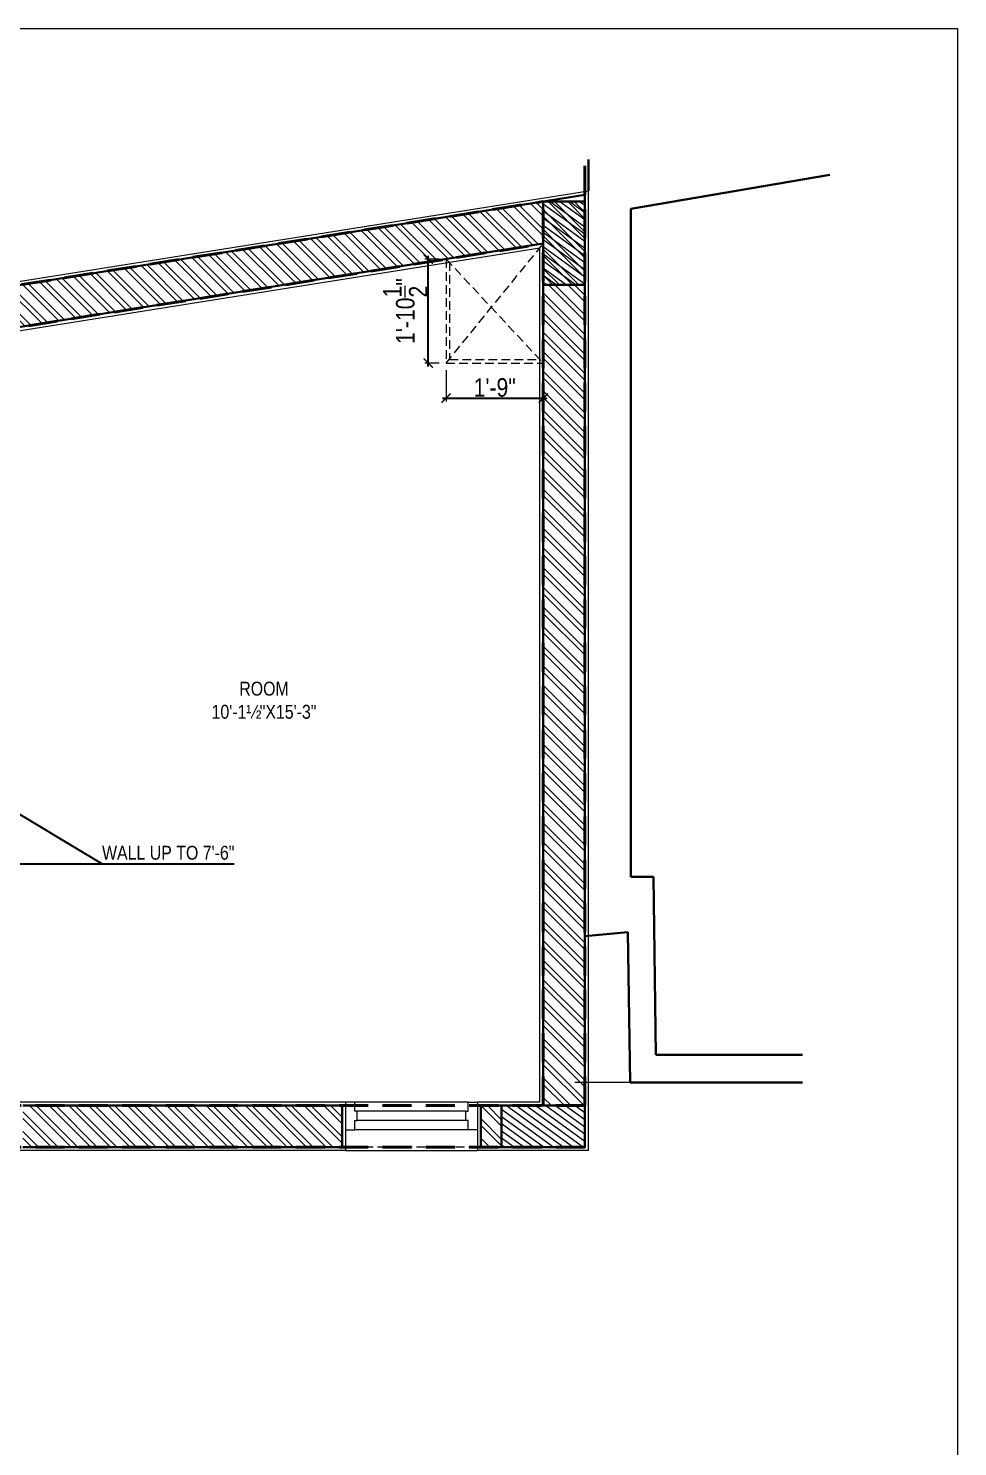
# Model space of a CAD drawing. Header units: inches. Extents: x -189347 to -188565, y -48525 to -47011.
# Drawn here: x -188826.5 to -188625.6, y -47317.1 to -47010.5 of the extents above; entities that cross this region are included whole.
import ezdxf

# ---------------------------------------------------------------- set-up
doc = ezdxf.new("R2010")
doc.units = ezdxf.units.IN
doc.header["$LTSCALE"] = 25
doc.header["$MEASUREMENT"] = 0
doc.header["$PDMODE"] = 3
doc.linetypes.add('DASHED2', pattern=[0.375, 0.25, -0.125])
doc.layers.get('0').update_dxf_attribs({"lineweight": 0})
doc.layers.get('Defpoints').update_dxf_attribs({"lineweight": 0})
for name, color, linetype, lineweight in [('COLUMN', 1, 'Continuous', 30), ('COLUMNHATCH', 8, 'Continuous', 0), ('elevation', 6, 'Continuous', 9), ('format', 7, 'Continuous', 25), ('hidden', 7, 'DASHED2', 5), ('PLASTER LINE', 1, 'Continuous', 5), ('PP--BEAM', 104, 'DASHED2', 40), ('PP-OUTER', 180, 'Continuous', 18), ('PP-WALL', 7, 'Continuous', 30), ('sechatch', 8, 'Continuous', 0), ('STAIRCASE', 113, 'Continuous', 9), ('TEXT', 7, 'Continuous', 13), ('TOILET ELE', 7, 'Continuous', 13), ('WIN', 22, 'Continuous', 0)]:
    doc.layers.add(name, color=color, linetype=linetype, lineweight=lineweight)
doc.styles.add('RAJ', font='Arial Narrow.ttf')
doc.styles.get("Standard").update_dxf_attribs({"font": 'Arial Narrow.ttf'})
doc.dimstyles.new('WORKING', dxfattribs={"dimtxt": 3.5, "dimasz": 1.5, "dimexe": 0.75, "dimexo": 1.5, "dimgap": 0.25, "dimtad": 1, "dimdec": 3, "dimzin": 3, "dimdsep": 46, "dimlunit": 4, "dimtxsty": 'Standard', "dimblk1": 'ARCHTICK', "dimblk2": 'ARCHTICK', "dimsah": 1, "dimcen": 0.09375, "dimdle": 0.75, "dimclrd": 256, "dimclre": 256, "dimclrt": 256, "dimadec": 0, "dimazin": 0, "dimtfac": 1, "dimtdec": 3, "dimtofl": 0, "dimtmove": 1, "dimatfit": 3, "dimldrblk": 'OPEN30', "dimfxl": 1, "dimtolj": 1, "dimtzin": 0, "dimlwe": -1, "dimarcsym": 0})
pattern_1 = [(144.0500546, (1408.3737, -2979.5429), (-0.73384782, -1.011912732), [])]

# ---------------------------------------------------------------- blocks, each defined once
blk = doc.blocks.new('_ArchTick')
at = {"color": 0, "linetype": 'ByBlock', "const_width": 0.15}
blk.add_lwpolyline([(-0.5, -0.5), (0.5, 0.5)], dxfattribs=at)
blk = doc.blocks.new('_Open30')
at = {"color": 0, "linetype": 'ByBlock', "lineweight": -2}
for p, q in [((-1, 0.27), (0, 0)), ((0, 0), (-1, -0.27)), ((0, 0), (-1, 0))]:
    blk.add_line(p, q, dxfattribs=at)
blk = doc.blocks.new('*D16')
at = {"layer": 'Defpoints', "color": 0, "ltscale": 30}
for p in [(-188736.2, -47082.87), (-188715.2, -47082.87), (-188715.2, -47090.45)]:
    blk.add_point(p, dxfattribs=at)
at = {"layer": 'TOILET ELE', "ltscale": 30}
for p, q in [((-188736.2, -47084.37), (-188736.2, -47091.2)), ((-188715.2, -47084.37), (-188715.2, -47091.2))]:
    blk.add_line(p, q, dxfattribs=at)
at = {"layer": 'TOILET ELE', "lineweight": -2, "ltscale": 30}
blk.add_line((-188736.95, -47090.45), (-188714.45, -47090.45), dxfattribs=at)
at = {"layer": 'TOILET ELE', "lineweight": -2, "ltscale": 30, "xscale": 2, "yscale": 2, "zscale": 2, "rotation": 180}
blk.add_blockref('_ArchTick', (-188736.2, -47090.45), dxfattribs=at)
at = {"layer": 'TOILET ELE', "lineweight": -2, "ltscale": 30, "xscale": 2, "yscale": 2, "zscale": 2}
blk.add_blockref('_ArchTick', (-188715.2, -47090.45), dxfattribs=at)
at = {"layer": 'TOILET ELE', "ltscale": 30, "insert": (-188725.7, -47088.16), "char_height": 4, "attachment_point": 5}
blk.add_mtext('\\A1;1\'-9"', dxfattribs=at)
blk = doc.blocks.new('*D17')
at = {"layer": 'Defpoints', "color": 0, "ltscale": 30}
for p in [(-188740.06, -47060.4), (-188736.2, -47060.4), (-188736.2, -47082.87)]:
    blk.add_point(p, dxfattribs=at)
at = {"layer": 'TOILET ELE', "ltscale": 30}
for p, q in [((-188737.7, -47060.4), (-188740.81, -47060.4)), ((-188737.7, -47082.87), (-188740.81, -47082.87))]:
    blk.add_line(p, q, dxfattribs=at)
at = {"layer": 'TOILET ELE', "lineweight": -2, "ltscale": 30}
blk.add_line((-188740.06, -47083.62), (-188740.06, -47059.65), dxfattribs=at)
at = {"layer": 'TOILET ELE', "lineweight": -2, "ltscale": 30, "xscale": 2, "yscale": 2, "zscale": 2}
for p, rotation in [((-188740.06, -47060.4), 90), ((-188740.06, -47082.87), 270)]:
    blk.add_blockref('_ArchTick', p, dxfattribs=dict(at, rotation=rotation))
at = {"layer": 'TOILET ELE', "ltscale": 30, "insert": (-188745.03, -47071.63), "char_height": 4, "attachment_point": 5, "rotation": 90}
blk.add_mtext('\\A1;1\'-10{\\H1.000000x;\\S1/2;}"', dxfattribs=at)

msp = doc.modelspace()

# ---------------------------------------------------------------- hatches: boundary and pattern name
at = {"layer": 'COLUMNHATCH', "ltscale": 5}
h = msp.add_hatch(dxfattribs=at)
h.set_pattern_fill('ANSI31', color=256, scale=10, angle=99.050055, style=0)
h.set_pattern_definition(pattern_1)
h.paths.add_polyline_path([(-188715.1991, -47047.937), (-188715.1991, -47065.937), (-188706.1991, -47065.937), (-188706.1991, -47047.937)])
h = msp.add_hatch(dxfattribs=at)
h.set_pattern_fill('ANSI31', color=256, scale=10, angle=99.050055, style=0)
h.set_pattern_definition(pattern_1)
h.paths.add_polyline_path([(-188724.1991, -47252.3675), (-188706.1991, -47252.3675), (-188706.1991, -47243.3675), (-188724.1991, -47243.3675)])
at = {"layer": 'sechatch', "ltscale": 30}
h = msp.add_hatch(dxfattribs=at)
h.set_pattern_fill('ANSI32,_O', color=256, scale=8, angle=270)
h.set_pattern_definition([(315, (1408.3737, -2979.543), (2.121320344, 2.121320344), []), (315, (1408.3737, -2980.957), (2.121320344, 2.121320344), [])])
h.paths.add_polyline_path([(-188845.6991, -47068.723), (-188844.2834, -47077.611), (-188826.5075, -47074.7796), (-188715.1991, -47057.0504), (-188715.1991, -47065.937), (-188706.1991, -47065.937), (-188706.1991, -47047.937), (-188715.1991, -47047.937), (-188827.9232, -47065.8917)])
h = msp.add_hatch(dxfattribs=at)
h.set_pattern_fill('ANSI32,_O', color=256, scale=8, angle=270)
h.set_pattern_definition([(315, (-188707.687, -47240.647), (2.12132, 2.12132), []), (315, (-188707.687, -47242.0613), (2.12132, 2.12132), [])])
h.paths.add_polyline_path([(-188706.1991, -47238.418), (-188708.3554, -47238.418), (-188708.2538, -47243.3675), (-188706.1991, -47243.3675)], flags=17)
h.paths.add_polyline_path([(-188706.1991, -47065.937), (-188715.1991, -47065.937), (-188715.1991, -47243.3675), (-188708.2538, -47243.3675), (-188708.3554, -47238.418), (-188706.1991, -47238.418)])
h = msp.add_hatch(dxfattribs=at)
h.set_pattern_fill('ANSI32,_O', color=256, scale=8, angle=270)
h.set_pattern_definition([(315, (-189283.7547, -47246.912), (2.12132, 2.12132), []), (315, (-189283.7547, -47248.3262), (2.12132, 2.12132), [])])
h.paths.add_polyline_path([(-189273.1991, -47243.3675), (-189292.8779, -47243.3675), (-189292.8779, -47252.3675), (-189273.1991, -47252.3675)])
h.paths.add_polyline_path([(-189304.1656, -47150.8611), (-189311.9249, -47152.097), (-189313.3406, -47143.209), (-189311.0809, -47243.3675), (-189302.0787, -47243.3675)])
h.paths.add_polyline_path([(-188880.4491, -47244.6175), (-188969.9491, -47244.6175), (-188969.9491, -47246.6175), (-188880.4491, -47246.6175)])
h.paths.add_polyline_path([(-188879.9491, -47243.3675), (-188970.4491, -47243.3675), (-188970.4491, -47244.6175), (-188969.9491, -47244.6175), (-188880.4491, -47244.6175), (-188879.9491, -47244.6175)])
h.paths.add_polyline_path([(-188877.9491, -47243.3675), (-188879.9491, -47243.3675), (-188879.9491, -47244.6175), (-188880.4491, -47244.6175), (-188880.4491, -47246.6175), (-188879.9491, -47246.6175), (-188879.9491, -47248.6175), (-188877.9491, -47248.6175)])
h.paths.add_polyline_path([(-188877.1991, -47243.3675), (-188877.9491, -47243.3675), (-188877.9491, -47248.6175), (-188877.9491, -47252.3675), (-188877.1991, -47252.3675)])
h.paths.add_polyline_path([(-188823.1991, -47243.3675), (-188823.9491, -47243.3675), (-188823.9491, -47252.3675), (-188823.1991, -47252.3675)])
h.paths.add_polyline_path([(-188820.6991, -47244.6175), (-188821.1991, -47244.6175), (-188821.1991, -47243.3675), (-188823.1991, -47243.3675), (-188823.1991, -47248.6175), (-188821.1991, -47248.6175), (-188821.1991, -47246.6175), (-188820.6991, -47246.6175)])
h.paths.add_polyline_path([(-188724.1991, -47243.3675), (-188728.6991, -47243.3675), (-188728.6991, -47248.6175), (-188728.6991, -47252.3675), (-188724.1991, -47252.3675)])
h.paths.add_polyline_path([(-188845.6991, -47252.3675), (-188845.6991, -47243.3675), (-188860.6991, -47243.3675), (-188860.6991, -47238.8675), (-188865.1991, -47238.8675), (-188865.1991, -47243.3675), (-188877.1991, -47243.3675), (-188877.1991, -47252.3675)])
h.paths.add_polyline_path([(-188827.6991, -47243.3675), (-188827.6991, -47252.3675), (-188823.9491, -47252.3675), (-188823.9491, -47243.3675)])
h.paths.add_polyline_path([(-188968.6991, -47246.6175), (-188968.6991, -47248.6175), (-188879.9491, -47248.6175), (-188879.9491, -47246.6175)])
h.paths.add_polyline_path([(-188968.6991, -47248.6175), (-188968.6991, -47252.3675), (-188877.9491, -47252.3675), (-188877.9491, -47248.6175)])
h.paths.add_polyline_path([(-189196.6991, -47252.3675), (-189196.6991, -47243.3675), (-189231.1991, -47243.3675), (-189231.1991, -47252.3675)])
h.paths.add_polyline_path([(-189183.1991, -47243.3675), (-189178.6991, -47243.3675), (-189178.6991, -47240.3675), (-189183.1991, -47240.3675)])
h.paths.add_polyline_path([(-188758.6991, -47252.3675), (-188758.6991, -47248.6175), (-188823.1991, -47248.6175), (-188823.1991, -47252.3675)])
h.paths.add_polyline_path([(-188758.6991, -47248.6175), (-188758.6991, -47246.6175), (-188821.1991, -47246.6175), (-188821.1991, -47248.6175)])
h.paths.add_polyline_path([(-188758.6991, -47246.6175), (-188758.6991, -47244.6175), (-188820.6991, -47244.6175), (-188820.6991, -47246.6175)])
h.paths.add_polyline_path([(-188758.6991, -47244.6175), (-188758.6991, -47243.3675), (-188821.1991, -47243.3675), (-188821.1991, -47244.6175)])

# ---------------------------------------------------------------- linework, layer by layer
at = {"layer": 'COLUMN', "elevation": 18.9371}
msp.add_lwpolyline([(-188715.1991, -47047.937), (-188715.1991, -47065.937), (-188706.1991, -47065.937), (-188706.1991, -47047.937)], close=True, dxfattribs=at)
at = {"layer": 'COLUMN'}
msp.add_lwpolyline([(-188724.1991, -47252.3675), (-188706.1991, -47252.3675), (-188706.1991, -47243.3675), (-188724.1991, -47243.3675)], close=True, dxfattribs=at)
at = {"layer": 'elevation'}
for p, q in [((-188967.9491, -47087.4356, 18.9371), (-188705.4491, -47045.6245, 18.9371)), ((-188757.9491, -47253.1175), (-188729.4491, -47253.1175))]:
    msp.add_line(p, q, dxfattribs=at)
at = {"layer": 'hidden', "ltscale": 0.3}
for p, q in [((-188736.1991, -47082.8675), (-188715.1991, -47057.0659, 18.9371)), ((-188736.1991, -47060.3953, 18.9371), (-188715.1991, -47057.0659, 18.9371)), ((-188715.1991, -47057.0659, 18.9371), (-188715.1991, -47065.937, 18.9371)), ((-188715.1991, -47057.0659, 18.9371), (-188715.1991, -47065.937, 18.9371)), ((-188715.1991, -47057.0659, 18.9371), (-188715.1991, -47082.8675)), ((-188736.1991, -47060.3953), (-188736.1991, -47082.8675)), ((-188736.1991, -47060.3953), (-188715.1991, -47082.8675)), ((-188735.4491, -47061.0353), (-188735.4491, -47082.1175)), ((-188735.4491, -47082.1175), (-188715.9491, -47082.1175)), ((-188736.1991, -47082.8675), (-188715.1991, -47082.8675)), ((-188758.6991, -47252.3675), (-188811.4139, -47252.3675)), ((-188729.4491, -47252.3675), (-188757.9491, -47252.3675))]:
    msp.add_line(p, q, dxfattribs=at)
at = {"layer": 'PLASTER LINE', "ltscale": 30}
for p, q in [((-188705.4491, -47253.1175), (-188705.4491, -47045.6245)), ((-188835.9491, -47077.0429, 18.9371), (-188715.9491, -47057.9293, 18.9371)), ((-188715.9491, -47242.6175), (-188715.9491, -47057.9293)), ((-188757.9491, -47242.6175), (-188859.9491, -47242.6175)), ((-188757.9491, -47242.6175), (-188757.9491, -47253.1175)), ((-188715.9491, -47242.6175), (-188729.4491, -47242.6175)), ((-188729.4491, -47242.6175), (-188729.4491, -47253.1175)), ((-188757.9491, -47253.1175), (-188987.4491, -47253.1175)), ((-188705.4491, -47253.1175), (-188729.4491, -47253.1175))]:
    msp.add_line(p, q, dxfattribs=at)
at = {"layer": 'PP--BEAM'}
for p, q in [((-188706.1991, -47243.3675), (-188706.1991, -47038.9581)), ((-188827.9241, -47065.8918), (-188715.1991, -47047.937)), ((-188715.1991, -47243.3675), (-188715.1991, -47049.6157)), ((-188826.5075, -47074.7796), (-188715.1991, -47057.0659, 18.9371)), ((-188706.1991, -47243.3675), (-189311.0809, -47243.3675)), ((-188706.1991, -47252.3675), (-189310.8779, -47252.3675))]:
    msp.add_line(p, q, dxfattribs=at)
at = {"layer": 'PP-OUTER', "ltscale": 30}
msp.add_lwpolyline([(-189346.6754, -47010.5114), (-188625.6227, -47010.5114), (-188625.6227, -48524.6433), (-189346.6754, -48524.6433)], close=True, dxfattribs=at)
at = {"layer": 'PP-WALL', "ltscale": 10}
for p, q in [((-188705.4491, -47038.8307), (-188705.4491, -47045.6245)), ((-188653.2566, -47042.202), (-188696.2393, -47049.5029)), ((-188845.6991, -47068.723, 18.9371), (-188706.1991, -47046.5034, 18.9371)), ((-188706.1991, -47046.5034), (-188706.1991, -47058.4868)), ((-188696.2393, -47049.5029), (-188696.2393, -47193.918)), ((-188696.2393, -47049.5029), (-188696.2393, -47193.918)), ((-188836.6991, -47076.403, 18.9371), (-188715.1991, -47057.0504, 18.9371)), ((-188715.1991, -47058.4868), (-188715.1991, -47243.3675)), ((-188706.1991, -47058.4868), (-188706.1991, -47243.3675)), ((-188696.2393, -47193.918), (-188691.3964, -47193.918)), ((-188691.3964, -47193.918), (-188690.8964, -47232.418)), ((-188696.8964, -47205.8952), (-188706.1991, -47206.742)), ((-188696.8964, -47205.8952), (-188696.3964, -47238.418)), ((-188696.8964, -47205.8952), (-188696.3964, -47238.418)), ((-188690.8964, -47232.418), (-188659.1464, -47232.418)), ((-188696.3964, -47238.418), (-188659.1464, -47238.418)), ((-188827.6991, -47243.3675), (-188758.6991, -47243.3675)), ((-188758.6991, -47243.3675), (-188758.6991, -47252.3675)), ((-188728.6991, -47243.3675), (-188724.1991, -47243.3675)), ((-188728.6991, -47243.3675), (-188728.6991, -47252.3675)), ((-188827.6991, -47252.3675), (-188758.6991, -47252.3675)), ((-188728.6991, -47252.3675), (-188724.1991, -47252.3675))]:
    msp.add_line(p, q, dxfattribs=at)
at = {"layer": 'STAIRCASE', "ltscale": 10}
msp.add_line((-188696.3964, -47238.418), (-188708.3554, -47238.418), dxfattribs=at)
at = {"layer": 'WIN'}
for p, q in [((-188731.4491, -47242.6175), (-188755.9491, -47242.6175)), ((-188731.9491, -47244.6175), (-188755.4491, -47244.6175)), ((-188731.9491, -47246.6175), (-188755.4491, -47246.6175)), ((-188731.4491, -47248.6175), (-188755.9491, -47248.6175))]:
    msp.add_line(p, q, dxfattribs=at)
for points in [[(-188757.9491, -47242.6175), (-188757.9491, -47248.6175), (-188755.9491, -47248.6175), (-188755.9491, -47246.6175), (-188755.4491, -47246.6175), (-188755.4491, -47244.6175), (-188755.9491, -47244.6175), (-188755.9491, -47242.6175)], [(-188729.4491, -47242.6175), (-188729.4491, -47248.6175), (-188731.4491, -47248.6175), (-188731.4491, -47246.6175), (-188731.9491, -47246.6175), (-188731.9491, -47244.6175), (-188731.4491, -47244.6175), (-188731.4491, -47242.6175)]]:
    msp.add_lwpolyline(points, close=True, dxfattribs=at)

# ---------------------------------------------------------------- texts
at = {"layer": 'TEXT', "ltscale": 30, "style": 'RAJ'}
msp.add_text('WALL UP TO 7\'-6"', height=3, rotation=360, dxfattribs=at).set_placement((-188810.5788, -47190.2217))
at = {"layer": 'TEXT', "ltscale": 30, "insert": (-188775.5681, -47155.7663), "char_height": 3, "width": 67.682604, "attachment_point": 5, "style": 'RAJ'}
msp.add_mtext('ROOM\\P10\'-1½"X15\'-3"', dxfattribs=at)

# ---------------------------------------------------------------- dimensions: what is measured, and where the dimension line sits
at = {"layer": 'TOILET ELE', "color": 3, "ltscale": 30}
dim = msp.add_linear_dim(base=(-188740.062, -47060.3953), p1=(-188736.1991, -47082.8675), p2=(-188736.1991, -47060.3953, 18.9371), angle=90, dimstyle='WORKING', override={"dimtxt": 4, "dimasz": 2}, dxfattribs=at)
dim.commit()
dim.dimension.update_dxf_attribs({"geometry": '*D17', "text_midpoint": (-188745.0292, -47071.6314)})
dim = msp.add_linear_dim(base=(-188715.1991, -47090.4513), p1=(-188736.1991, -47082.8675), p2=(-188715.1991, -47082.8675), dimstyle='WORKING', override={"dimtxt": 4, "dimasz": 2}, dxfattribs=at)
dim.commit()
dim.dimension.update_dxf_attribs({"geometry": '*D16', "text_midpoint": (-188725.6991, -47088.159)})

# ---------------------------------------------------------------- leaders
at = {"layer": 'format'}
for points, override in [([(-188886.128, -47145.88), (-188810.5788, -47191.091), (-188782.052, -47191.091)], {"dimtxt": 4, "dimasz": 2, "dimgap": 0.25, "dimtad": 0}), ([(-188928.0396, -47191.091), (-188782.052, -47191.091)], {"dimtxt": 4, "dimasz": 2, "dimtad": 0})]:
    msp.add_leader(points, dimstyle='WORKING', override=override, dxfattribs=at)

doc.saveas('drawing.dxf')
